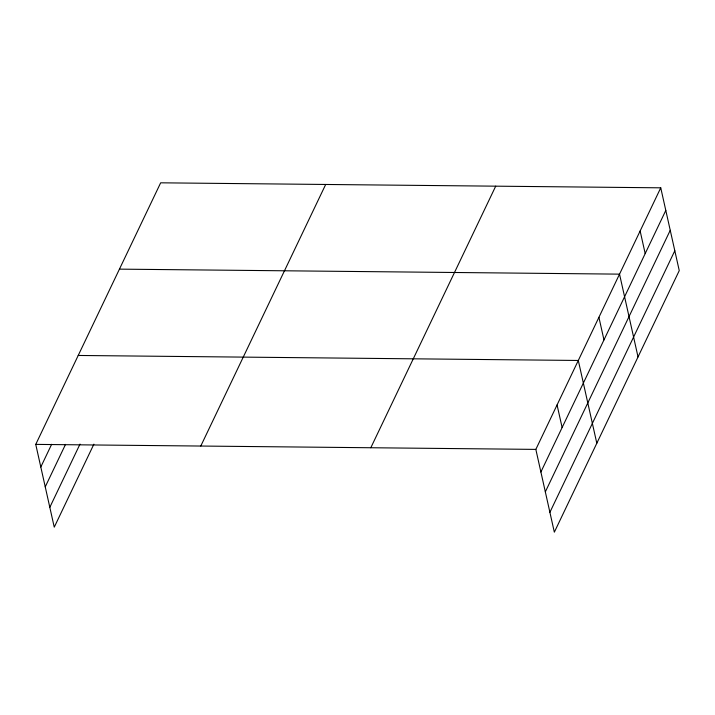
<?xml version="1.0" encoding="UTF-8"?>
<svg xmlns="http://www.w3.org/2000/svg" width="715" height="715" viewBox="0 0 715 715"><rect width="100%" height="100%" fill="white"/><g stroke="black" fill="none" stroke-linecap="round" stroke-linejoin="round"><path stroke-width="1.07" d="M93.888 444.167L54.251 527.178L35.75 444.39L160.661 182.817L660.749 187.822L679.25 270.61L554.34 532.183L535.839 449.395L660.749 187.822M40.809 467.002L51.659 444.274M45.242 486.861L65.53 444.373M49.818 507.319L80.017 444.078M200.781 446.044L325.691 184.47M370.808 447.751L495.718 186.168M540.889 472.007L665.799 210.433M545.331 491.866L670.241 230.293M549.898 512.324L674.808 250.751M119.441 269.135L619.53 274.14L638.03 356.928M78.221 355.462L578.301 360.467L596.811 443.246M35.75 444.39L535.839 449.395M640.139 230.981L645.189 253.593M598.911 317.308L603.969 339.911M557.065 404.931L562.124 427.543"/></g></svg>
